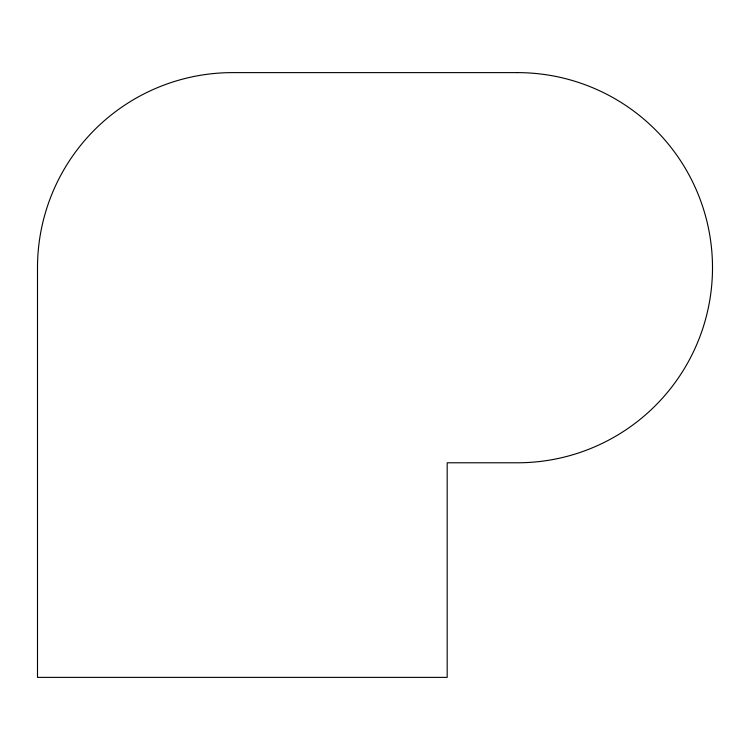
<?xml version="1.0" encoding="UTF-8"?>
<svg xmlns="http://www.w3.org/2000/svg" width="750" height="750" viewBox="0 0 750 750"><rect width="100%" height="100%" fill="white"/><g stroke="black" fill="none" stroke-linecap="round" stroke-linejoin="round"><path stroke-width="1.12" d="M517.416 72.619L232.584 72.619A195.084 195.084 0 0 0 37.5 267.703L37.5 677.381L447.178 677.381L447.178 462.787L517.416 462.787A195.084 195.084 0 0 0 712.5 267.703A195.084 195.084 0 0 0 517.416 72.619"/></g></svg>
